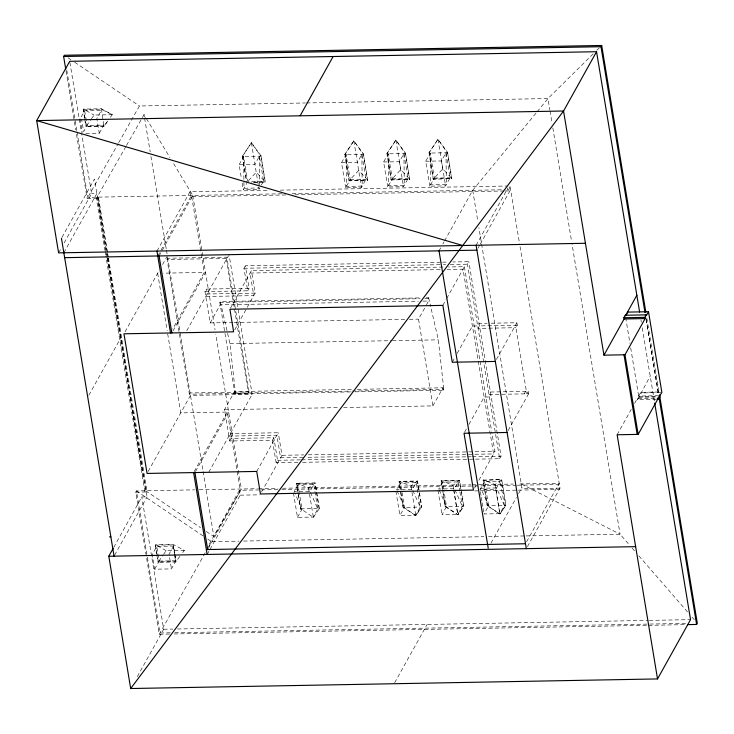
<?xml version="1.0" encoding="UTF-8"?>
<svg xmlns="http://www.w3.org/2000/svg" width="734" height="734" viewBox="0 0 734 734"><rect width="100%" height="100%" fill="white"/><g stroke="black" fill="none" stroke-linecap="round" stroke-linejoin="round"><path stroke-width="0.55" stroke-dasharray="3.67 2.75" d="M84.557 118.082L83.364 109.1L101.384 108.77L112.265 114.697L110.357 117.385M81.199 116.917L84.649 110.715L101.356 110.412L96.833 118.55L99.264 133.239L83.667 133.524M107.815 120.963L103.989 126.331L85.97 126.661L90.787 119.697M84.649 110.715L87.08 125.413L83.63 131.615L81.575 119.174M101.384 108.77L103.989 126.331L107.935 120.734M99.264 133.239L103.788 125.101L87.08 125.413M62.005 237.321L94.457 179.023L106.577 252.248M107.513 252.468L98.356 197.134L97.659 198.382L87.144 198.575L118.119 143.717M58.592 252.872L61.344 247.927M64.087 242.991L91.585 193.583L81.676 133.661M63.849 252.771L96.851 193.482L91.585 193.583M125.909 146.47L96.347 198.409L104.944 250.349M156.966 251.074L189.968 191.794L268.892 190.354M157.782 255.973L191.473 195.446L204.217 272.424L172.729 328.988M159.095 255.955L192.785 195.418L172.811 162.333M88.86 395.259L120.752 337.952M125.064 331.823L158.737 271.332M162.517 264.534L166.838 256.772M167.086 259.497L167.783 258.249L226.834 257.175L249.129 391.892L248.431 393.14L189.381 394.222L167.086 259.497L226.136 258.423L226.834 257.175M253.157 182.573L265.304 181.94L260.965 155.736L251.377 142.708L242.33 156.489L246.661 182.693M239.119 164.636L243.642 156.489L247.78 181.445L263.552 181.16L259.423 156.204L254.891 164.343L239.119 164.636L241.449 178.738M260.965 155.736L265.066 182.362M243.642 156.489L243.991 188.253L259.763 187.968L259.019 189.299L243.248 189.583L246.697 183.39M172.94 330.951L205.529 272.406L163.333 273.167M261.387 185.051L263.552 181.16M233.054 322.51L210.163 322.923L204.97 291.591L206.364 289.095L249.092 288.315L245.358 265.763L441.336 262.194M186.73 330.731L228.513 255.661M350.632 391.919L234.999 394.03L219.824 302.38L220.292 301.546L420.646 297.894M210.163 322.923L220.237 304.821L418.297 301.215M204.97 291.591L247.697 290.811L243.963 268.259L245.358 265.763M230.43 308.28L251.423 270.562L443.786 267.066M189.381 394.222L190.078 392.974L249.129 391.892M247.697 290.811L249.092 288.315M169.554 634.048L159.241 634.231L135.726 492.165L136.423 490.918L194.638 489.853M148.176 471.439L190.482 395.415L252.166 394.296L229.247 255.799M234.715 329.86L246.688 308.335M247.239 307.353L255.157 293.123L251.423 270.562M113.752 547.362L141.8 496.973L147.057 496.872L106.76 253.377M107.136 258.184L145.626 490.752L144.928 492L105.87 256.001M114.605 555.17L147.057 496.872M344.998 154.204L349.109 180.83L367.743 180.078L363.403 153.865L353.825 140.845L344.998 154.204L349.109 180.83M341.558 162.764L346.09 154.626L350.219 179.582L345.686 187.72L361.467 187.436L365.991 179.298L361.862 154.342L357.33 162.48L341.558 162.764L345.686 187.72M363.403 153.865L367.514 180.491M229.705 441.006L231.091 438.51L273.819 437.73L272.424 440.226L229.705 441.006L224.512 409.673L234.586 391.58L352.513 389.433M234.999 394.03L235.458 393.195L229.962 343.622L220.292 301.546M194.18 471.586L227.32 412.049L240.064 489.027L206.915 548.573M195.492 471.567L228.632 412.022L180.757 412.893L167.343 331.823M156.654 553.739L155.47 544.747L173.105 544.426L184.372 550.353L182.427 552.941M174.692 552.849L173.573 546.059L156.755 546.371L152.222 554.509L154.654 569.208L171.472 568.896L176.004 560.758L174.875 553.977M179.83 556.4L175.71 561.996L158.076 562.317L162.893 555.354M154.654 569.208L159.186 561.07L156.755 546.371M208.74 472.301L252.166 394.296M387.066 153.434L391.176 180.059L409.811 179.316L405.471 153.103L395.892 140.084L387.066 153.434L391.176 180.059M387.754 186.95L383.625 162.003L388.158 153.865L392.286 178.812L387.754 186.95L403.535 186.665L408.058 178.527L403.929 153.571L399.406 161.709L403.535 186.665M174.573 555.115L173.105 544.426L174.527 553.005M173.573 546.059L169.04 554.198L171.472 568.896M405.471 153.103L409.581 179.729M159.241 634.231L205.364 552.564M208.236 548.555L241.376 489.009L215.778 334.328M137.295 676.665L163.691 629.24L141.8 496.973M429.133 152.672L433.243 179.298L451.878 178.546L447.538 152.333L437.959 139.313L429.133 152.672L433.243 179.298M429.821 186.188L425.692 161.232L430.225 153.094L434.354 178.05L429.821 186.188L445.602 185.904L450.125 177.766L445.997 152.81L441.473 160.948L445.602 185.904M207.181 554.464L209.383 550.509M209.924 549.518L240.174 495.175L239.367 490.275L260.111 489.899M256.726 471.43L278.269 432.739L230.283 433.611L231.091 438.51M447.538 152.333L451.649 178.958M297.94 462.392L276.158 462.787L277.553 460.291L273.819 437.73M261.552 492.028L281.994 455.291L278.269 432.739M298.132 493.652L296.701 483.22L315.106 482.88L319.345 508.497L317.794 508.937L313.271 517.075L297.49 517.36L293.453 492.973M297.986 484.835L294.196 491.633L309.977 491.349L313.757 484.541L297.986 484.835L299.087 491.486M439.015 250.854L440.666 247.881M442.877 243.908L443.978 241.926M444.538 240.926L472.705 190.317L536.389 112.669M319.116 508.91L315.106 482.88L308.509 487.899L296.701 483.22L300.711 509.249L302.023 509.222L299.27 492.597M297.49 517.36L302.023 509.222L294.655 492.67M426.482 304.839L428.601 301.032L428.656 297.747L425.225 297.811M343.585 407.508L432.886 405.884L418.527 319.125L425.949 305.794M476.109 245.266L508.001 187.959M442.859 305.381L446.125 299.509M446.667 298.527L464.393 266.69L448.364 266.974M475.577 459.154L499.643 458.713L467.457 264.185L468.842 261.689L452.795 261.983M478.017 248.184L479.669 245.22M480.219 244.238L510.607 189.629L507.267 189.693M452.263 362.229L454.988 357.339M457.163 353.421L472.412 326.034L477.669 325.933L479.063 323.437L487.082 323.29M432.886 405.884L442.96 387.781L357.091 389.35M355.21 391.837L443.364 390.231L443.822 389.396L438.326 339.833L430.95 307.72M400.204 489.56L399.14 481.348L417.545 481.018L421.784 506.634L415.839 515.589L403.149 507.387L400.388 490.679M400.425 482.963L396.644 489.771L412.416 489.486L416.206 482.678L400.425 482.963L401.526 489.624M417.316 481.431L417.545 481.018L410.948 486.036L399.14 481.348L403.149 507.387L421.555 507.047L417.316 481.431L398.911 481.77M416.206 482.678L420.243 507.075L415.71 515.213L399.938 515.497L404.462 507.359L401.709 490.725M496.441 359.458L516.864 322.749L488.229 323.272M528.214 391.332L528.627 393.782L489.018 394.516L490.413 392.02L528.214 391.332L526.829 393.828L515.883 327.694L517.277 325.199L516.864 322.749M464.567 432.28L466.741 428.372M468.925 424.454L484.165 397.066L489.431 396.966L490.817 394.47M442.639 491.028L441.207 480.586L459.612 480.247L463.851 505.864L457.906 514.828L445.217 506.616L442.822 492.138M442.492 482.201L438.712 489.009L454.484 488.716L458.273 481.917L442.492 482.201L443.593 488.853M459.383 480.669L459.612 480.247L453.016 485.266L441.207 480.586L445.217 506.616L463.622 506.286L459.383 480.669L440.978 480.999M459.924 491.89L462.31 506.304L457.777 514.442L442.006 514.736L446.529 506.598L443.776 489.963M524.195 393.874L525.59 391.378M474.522 488.147L476.155 485.22M478.88 480.32L494.964 451.419L491.798 432.271M508.194 430.491L528.627 393.782M483.045 480.238L501.68 479.486L505.919 505.102L499.973 514.057L487.284 505.854L483.045 480.238L501.68 479.486L495.083 484.504L483.275 479.816L487.284 505.854L505.689 505.515L501.45 479.898M484.568 481.431L480.036 489.578L495.808 489.284L500.34 481.146L484.568 481.431L488.605 505.827L484.073 513.965L499.845 513.681L504.377 505.543L500.34 481.146M499.643 458.713L501.038 456.218L468.842 261.689M394.663 682.739L427.115 624.441M490.963 543.151L516.378 497.505M518.589 493.532L521.902 487.578M526.608 541.775L559.198 483.22L517.865 483.972M527.416 546.674L560.005 488.119L519.58 243.835M617.129 434.767L631.286 409.333M634.552 403.471L637.277 398.571L656.214 398.232M658.71 395.718L638.663 396.076L640.745 392.332L661.288 391.956M656.416 399.452L637.479 399.801L650.232 376.102M118.679 142.726L139.432 105.99L305.362 102.971M208.731 546.61L211.53 541.646L239 541.151M126.468 145.47L141.754 118.633M142.323 117.642L144.02 114.66L145.782 117.578M206.263 531.471L213.842 536.563L241.376 489.009M251.377 142.708L242.33 156.489L260.735 156.149L251.377 142.708L259.019 189.299M353.825 140.845L344.769 154.617L363.174 154.287L353.825 140.845L361.467 187.436M395.892 140.084L386.836 153.856L405.241 153.516L395.892 140.084L400.782 169.637L409.811 179.316L391.406 179.647L400.782 169.637M437.959 139.313L428.904 153.085L447.309 152.755L437.959 139.313L442.85 168.866L451.878 178.546L433.473 178.885L442.85 168.866M313.4 517.452L319.345 508.497L300.94 508.836L313.4 517.452L308.509 487.899M403.379 506.965L415.839 515.589L421.784 506.634M445.446 506.203L457.906 514.828L463.851 505.864M487.514 505.432L499.973 514.057L505.919 505.102M91.447 118.77L94.062 115.027L112.265 114.697L110.412 117.284M163.544 554.427L166.159 550.683L184.372 550.353M537.104 111.788L547.959 98.549L593.549 53.518M248.459 180.61L256.276 172.27L265.304 181.94L251.23 182.197M596.806 50.297L600.871 46.279M306.509 102.953L547.959 98.549L549.83 109.834M83.135 109.513L101.154 109.183L112.265 114.697M104.228 125.918L86.208 126.239L83.364 109.1L94.062 115.027M383.625 162.003L399.406 161.709M425.692 161.232L441.473 160.948M350.219 179.582L365.991 179.298M392.286 178.812L408.058 178.527M434.354 178.05L450.125 177.766M280.333 190.143L507.956 186.005M281.902 193.794L87.832 197.327L77.015 131.936M292.187 193.611L502.808 189.776M285.838 194.96L190.776 196.694L189.968 191.794M294.985 194.794L504.194 190.987M505.341 190.959L509.91 190.877L509.268 186.959M442.483 262.176L448.208 262.066M243.963 268.259L442.235 264.644M443.382 264.625L445.676 264.589M450.263 264.497L467.457 264.185M440.106 269.598L250.037 273.057L253.771 295.618L205.786 296.49M446.978 269.47L463.007 269.185L493.578 453.915L305.794 457.328M255.157 293.123L207.172 293.995L206.364 289.095M219.824 302.38L420.178 298.729M424.757 298.646L428.197 298.582M422.876 301.133L428.601 301.032M234.201 322.483L404.792 319.382M409.37 319.299L418.527 319.125M517.277 325.199L479.467 325.887L478.073 328.382L515.883 327.694M229.962 343.622L391.387 340.686M392.534 340.668L438.326 339.833M235.458 393.195L351.091 391.084M352.237 391.066L443.822 389.396M660.774 392.58L640.855 392.947L640.745 392.332M638.764 396.69L658.811 396.323M638.864 397.305L657.802 396.956M224.512 409.673L339.007 407.59M228.889 436.106L276.874 435.234L280.608 457.787L304.656 457.355M281.994 455.291L303.757 454.897M308.335 454.814L467.485 451.915M468.631 451.896L494.964 451.419M277.553 460.291L300.472 459.869M301.619 459.851L466.65 456.842M467.797 456.823L471.237 456.759M472.384 456.741L501.038 456.218M302.518 462.301L474.43 459.172M296.472 483.633L314.877 483.293M199.18 489.771L257.368 488.716M258.515 488.697L277.938 488.339M282.507 488.257L471.017 484.825M472.164 484.807L513.295 484.055M135.726 492.165L146.25 491.973L146.938 490.725L108.448 258.111M261.258 489.881L280.691 489.523M281.838 489.505L516.204 485.238M517.342 485.22L558.501 484.468L559.317 489.367L518.131 490.119M560.005 488.119L522.103 488.807L478.871 227.586M240.174 495.175L259.625 494.826M474.669 490.908L479.247 490.826M480.385 490.798L516.993 490.138M243.578 541.068L483.889 536.692M488.468 536.609L525.085 535.939M526.223 535.921L620.065 534.205L629.066 544.573M155.232 545.169L172.875 544.848M159.186 561.07L176.004 560.758M163.691 629.24L172.848 629.075M177.435 628.992L648.159 620.413M649.306 620.395L690.538 619.643M170.251 632.8L159.939 632.983L147.057 555.188M174.83 632.717L685.84 623.405M174.132 633.965L647.333 625.34M648.48 625.322L686.29 624.634M521.287 483.908L620.065 534.205L571.869 243.018M166.159 550.683L155.47 544.747L158.305 561.895L175.94 561.574L174.701 554.078M145.626 490.752L200.584 527.654M68.079 57.793L70.895 59.702M74.648 62.234L139.432 105.99M203.079 535.939L136.423 490.918L146.873 554.06M207.777 539.114L211.53 541.646M632.066 548.032L635.057 551.491M638.809 555.812L688.299 612.835M692.052 617.147L694.3 619.744M146.369 118.55L169.875 157.471M504.377 505.543L496.551 487.954L480.779 488.238L488.605 505.827M454.942 489.752L462.31 506.304M439.171 490.037L446.529 506.598M412.875 490.523L420.243 507.075M397.103 490.807L404.462 507.359M310.436 492.386L317.794 508.937L313.757 484.541M428.656 297.747L430.693 306.61M646.782 317.941L659.316 393.69M646.085 319.189L658.435 393.809M646.094 319.474L658.343 393.47M640.938 319.96L641.314 322.208M642.241 327.823L654.333 400.902M625.68 317.593L629.946 343.384M630.689 347.87L638.663 396.076M637.277 398.571L637.479 399.801M550.014 110.972L552.069 123.385M552.821 127.9L571.685 241.89M510.121 186.693L519.388 242.706M472.705 190.317L477.935 221.934M464.393 266.69L479.871 360.174M480.054 361.302L491.615 431.142M495.083 484.504L499.973 514.057M495.808 489.284L499.845 513.681M480.403 491.789L481.137 496.23M481.321 497.331L482.054 501.772M482.238 502.882L482.972 507.313M483.156 508.423L484.073 513.965M442.96 387.781L443.364 390.231M458.273 481.917L459.741 490.78M453.016 485.266L453.566 488.55M453.74 489.651L457.906 514.828M453.74 490.055L457.777 514.442M437.969 490.34L442.006 514.736M410.948 486.036L415.839 515.589M395.901 491.11L399.938 515.497M242.559 156.067L246.716 181.188M298.316 494.771L300.711 509.249M242.165 183.078L243.248 189.583M272.424 440.226L276.158 462.787M226.136 258.423L248.431 393.14M192.785 195.418L215.034 329.823M144.02 114.66L144.396 116.917M144.58 118.046L150.186 151.92M150.938 156.434L166.26 249.028M166.444 250.156L167.196 254.67M167.517 256.616L202.878 470.301M203.061 471.421L213.842 536.563M157.654 273.277L167.159 330.695M174.756 556.244L175.71 561.996M107.696 253.597L108.256 256.983M84.731 119.156L85.97 126.661M156.828 554.812L158.076 562.317M97.035 197.162L106.201 252.533M106.393 253.661L106.953 257.056M105.127 251.478L105.687 254.872M80.125 118.853L82.364 132.414M69.886 62.445L79.052 117.835M79.244 118.972L81.483 132.533M66.748 69.923L76.822 130.808M66.051 71.17L75.758 129.799M76.501 134.313L87.144 198.575M98.356 197.134L107.256 252.514M107.439 253.643L107.981 257.038M108.164 258.166L143.231 476.293M445.997 152.81L446.345 184.564L430.564 184.858L430.225 153.094M403.929 153.571L404.278 185.335L388.497 185.619L388.158 153.865M361.862 154.342L362.211 186.097L346.43 186.39L346.09 154.626M259.423 156.204L259.753 186.831M358.715 170.398L349.338 180.417L367.743 180.078L358.715 170.398"/><path stroke-width="1.1" d="M65.684 68.913L63.629 56.509L64.326 55.261L601.687 45.471L645.847 312.289M300.123 115.798L333.126 56.518M654.71 403.159L690.538 619.643L657.536 678.932L130.689 688.529L108.797 556.253L113.201 548.353M585.438 243.275L58.592 252.872L36.7 120.596L69.702 61.317L596.549 51.719L563.547 111.008L130.689 688.529M644.966 312.409L600.99 46.719L601.687 45.471M646.324 314.868L644.929 317.363L645.131 318.584L624.992 354.779L603.954 355.164L624.102 318.969L623.9 317.739L625.285 315.244L646.324 314.868L646.425 315.473L648.507 311.73L627.469 312.115L627.579 312.73M636.855 295.27L625.386 315.859L625.285 315.244M626.01 315.537L627.056 313.666M657.536 678.932L617.129 434.767L638.167 434.39L658.306 398.195L657.325 398.213L657.526 399.434L658.517 399.415L659.903 396.92L659.701 395.699M687.437 624.616L696.603 624.451L697.3 623.203L659.508 394.819M63.629 56.509L600.99 46.719M64.656 257.671L476.916 250.166M623.9 317.739L644.929 317.363M624.102 318.969L645.131 318.584M495.331 361.44L452.263 362.229L442.859 305.381L229.889 309.253L233.623 331.814L123.963 333.805L147.066 473.43L256.726 471.43L260.46 493.982L473.43 490.11L464.026 433.262L507.084 432.473M659.306 396.314L661.885 392.562L648.507 311.73M109.54 536.82L110.852 536.802M206.364 549.564L525.507 543.756M108.797 556.253L635.644 546.656M462.732 245.505L36.7 120.596L563.547 111.008L603.954 355.164M658.994 397.204L696.603 624.451M645.333 314.886L645.434 315.492M658.306 398.195L658.517 399.415M643.947 317.382L644.149 318.602M596.549 51.719L639.635 312.106M624.992 354.779L638.167 434.39M624.001 354.797L637.176 434.409M476.109 245.266L526.315 548.647M439.015 250.854L488.202 548.115M159.095 255.955L171.839 332.933M194.941 472.558L207.685 549.537M156.966 251.074L170.517 332.961M193.629 472.577L207.181 554.464M61.454 238.311L114.064 556.161"/></g></svg>
